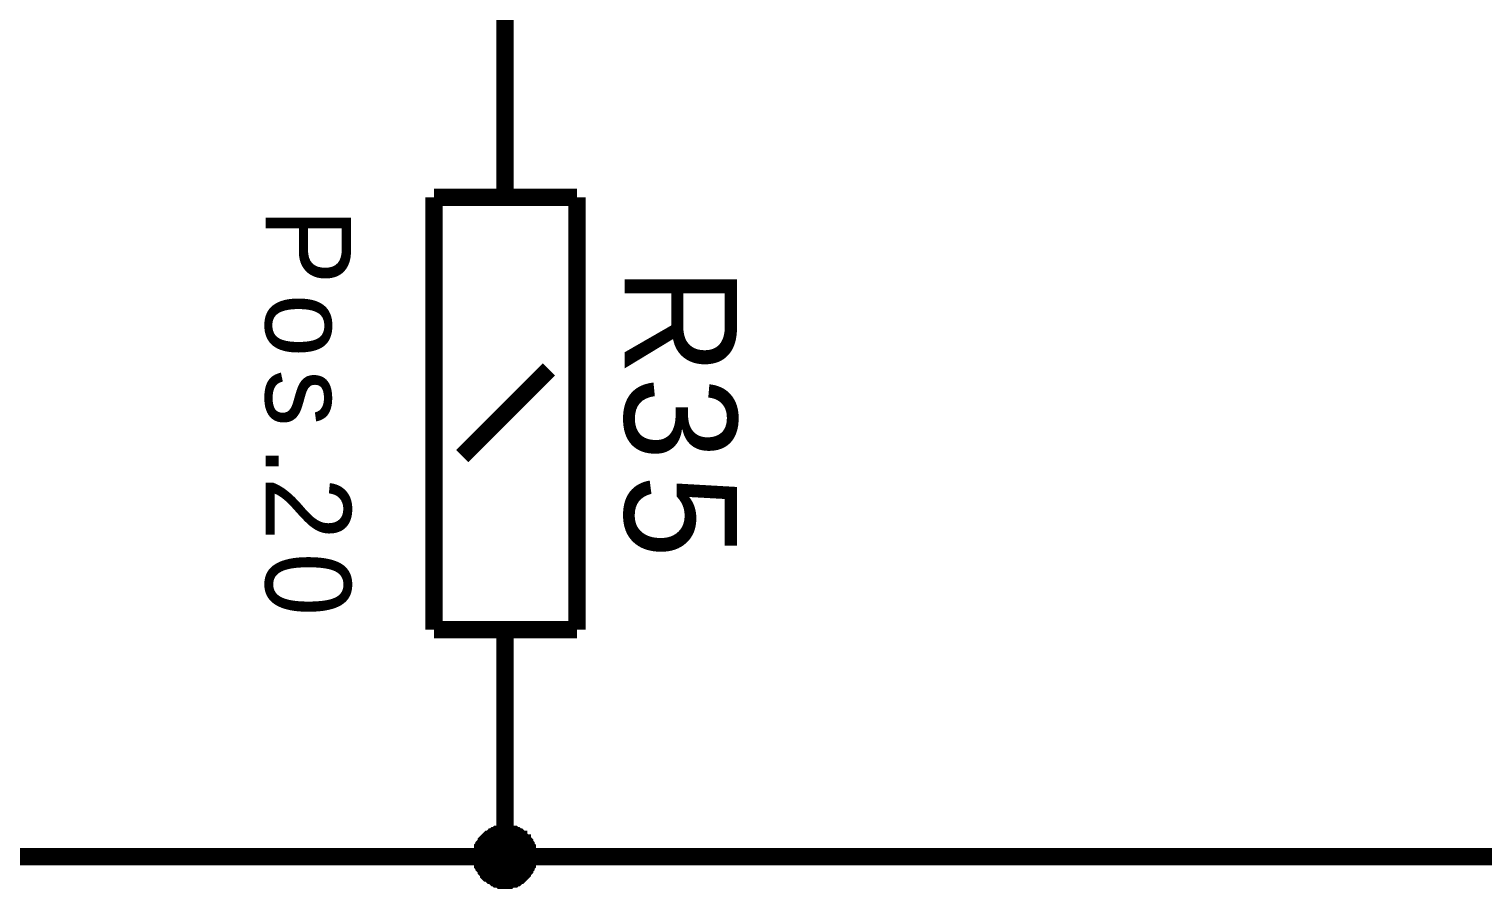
# Model space of a CAD drawing. Header units: millimetres. Extents: x 0 to 20.9, y 0 to 9.5.
# Drawn here: x 16.675 to 17.669, y 2.077 to 2.665 of the extents above; entities that cross this region are included whole.
import ezdxf

# ---------------------------------------------------------------- set-up
doc = ezdxf.new("R2010")
doc.units = ezdxf.units.MM
doc.header["$MEASUREMENT"] = 0
doc.layers.add('Sheet', color=255, linetype='Continuous')

msp = doc.modelspace()

# ---------------------------------------------------------------- linework, layer by layer
at = {"layer": 'Sheet'}
for points, const_width in [([(17, 2.80606), (17, 2.69996), (17, 2.59972)], 0.0118), ([(17, 2.55043), (17, 2.59972)], 0.0118), ([(16.95155, 2.2547), (16.95155, 2.55043)], 0.0118), ([(16.95155, 2.55043), (17.04929, 2.55043)], 0.0118), ([(17.04929, 2.55043), (17.04929, 2.2547)], 0.0118), ([(17.03007, 2.43264), (16.97076, 2.37333)], 0.0118), ([(17.04929, 2.2547), (16.95155, 2.2547)], 0.0118), ([(17, 2.25554), (17, 2.20625)], 0.0118), ([(1.00079, 2.20625), (1.00079, 2.09932), (2.00074, 2.09932), (3.00069, 2.09932), (4.00064, 2.09932), (5.00059, 2.09932), (6.00054, 2.09932), (7.00049, 2.09932), (8.00044, 2.09932), (9.00039, 2.09932), (10.00034, 2.09932), (11.00029, 2.09932), (12.00025, 2.09932), (13.0002, 2.09932), (14.00015, 2.09932), (15.0001, 2.09932), (16.00005, 2.09932), (17, 2.09932), (17.99995, 2.09932), (17.99995, 2.20625)], 0.0118), ([(17, 2.20625), (17, 2.09932)], 0.0118), ([(16.97995, 2.09932), (16.97995, 2.10016), (16.97995, 2.10183), (16.97995, 2.10266), (16.97995, 2.1035), (16.98079, 2.10434), (16.98079, 2.10517), (16.98079, 2.10684), (16.98162, 2.10768), (16.98162, 2.10851), (16.98246, 2.10935), (16.98329, 2.11018), (16.98329, 2.11102), (16.98413, 2.11185), (16.98496, 2.11269), (16.98496, 2.11269), (16.9858, 2.11352), (16.98663, 2.11436), (16.98747, 2.1152), (16.9883, 2.1152), (16.98914, 2.11603), (16.98997, 2.11687), (16.99081, 2.11687), (16.99165, 2.1177), (16.99248, 2.1177), (16.99332, 2.11854), (16.99415, 2.11854), (16.99499, 2.11854), (16.99582, 2.11937), (16.99666, 2.11937), (16.99833, 2.11937), (16.99916, 2.11937), (17, 2.11937)], 0.0039), ([(16.97995, 2.09932), (16.97995, 2.10016), (16.97995, 2.10183), (16.97995, 2.10266), (16.97995, 2.1035), (16.98079, 2.10434), (16.98079, 2.10517), (16.98079, 2.10684), (16.98162, 2.10768), (16.98162, 2.10851), (16.98246, 2.10935), (16.98329, 2.11018), (16.98329, 2.11102), (16.98413, 2.11185), (16.98496, 2.11269), (16.98496, 2.11269), (16.9858, 2.11352), (16.98663, 2.11436), (16.98747, 2.1152), (16.9883, 2.1152), (16.98914, 2.11603), (16.98997, 2.11687), (16.99081, 2.11687), (16.99165, 2.1177), (16.99248, 2.1177), (16.99332, 2.11854), (16.99415, 2.11854), (16.99499, 2.11854), (16.99582, 2.11937), (16.99666, 2.11937), (16.99833, 2.11937), (16.99916, 2.11937), (17, 2.11937)], 0.0039), ([(16.97995, 2.09932), (16.97995, 2.10016), (16.97995, 2.10183), (16.97995, 2.10266), (16.97995, 2.1035), (16.98079, 2.10434), (16.98079, 2.10517), (16.98079, 2.10684), (16.98162, 2.10768), (16.98162, 2.10851), (16.98246, 2.10935), (16.98329, 2.11018), (16.98329, 2.11102), (16.98413, 2.11185), (16.98496, 2.11269), (16.98496, 2.11269), (16.9858, 2.11352), (16.98663, 2.11436), (16.98747, 2.1152), (16.9883, 2.1152), (16.98914, 2.11603), (16.98997, 2.11687), (16.99081, 2.11687), (16.99165, 2.1177), (16.99248, 2.1177), (16.99332, 2.11854), (16.99415, 2.11854), (16.99499, 2.11854), (16.99582, 2.11937), (16.99666, 2.11937), (16.99833, 2.11937), (16.99916, 2.11937), (17, 2.11937)], 0.0039), ([(16.97995, 2.09932), (16.97995, 2.10016), (16.97995, 2.10183), (16.97995, 2.10266), (16.97995, 2.1035), (16.98079, 2.10434), (16.98079, 2.10517), (16.98079, 2.10684), (16.98162, 2.10768), (16.98162, 2.10851), (16.98246, 2.10935), (16.98329, 2.11018), (16.98329, 2.11102), (16.98413, 2.11185), (16.98496, 2.11269), (16.98496, 2.11269), (16.9858, 2.11352), (16.98663, 2.11436), (16.98747, 2.1152), (16.9883, 2.1152), (16.98914, 2.11603), (16.98997, 2.11687), (16.99081, 2.11687), (16.99165, 2.1177), (16.99248, 2.1177), (16.99332, 2.11854), (16.99415, 2.11854), (16.99499, 2.11854), (16.99582, 2.11937), (16.99666, 2.11937), (16.99833, 2.11937), (16.99916, 2.11937), (17, 2.11937)], 0.0039), ([(16.97995, 2.09932), (16.97995, 2.10016), (16.97995, 2.10183), (16.97995, 2.10266), (16.97995, 2.1035), (16.98079, 2.10434), (16.98079, 2.10517), (16.98079, 2.10684), (16.98162, 2.10768), (16.98162, 2.10851), (16.98246, 2.10935), (16.98329, 2.11018), (16.98329, 2.11102), (16.98413, 2.11185), (16.98496, 2.11269), (16.98496, 2.11269), (16.9858, 2.11352), (16.98663, 2.11436), (16.98747, 2.1152), (16.9883, 2.1152), (16.98914, 2.11603), (16.98997, 2.11687), (16.99081, 2.11687), (16.99165, 2.1177), (16.99248, 2.1177), (16.99332, 2.11854), (16.99415, 2.11854), (16.99499, 2.11854), (16.99582, 2.11937), (16.99666, 2.11937), (16.99833, 2.11937), (16.99916, 2.11937), (17, 2.11937)], 0.0039), ([(16.97995, 2.09932), (16.97995, 2.10016), (16.97995, 2.10183), (16.97995, 2.10266), (16.97995, 2.1035), (16.98079, 2.10434), (16.98079, 2.10517), (16.98079, 2.10684), (16.98162, 2.10768), (16.98162, 2.10851), (16.98246, 2.10935), (16.98329, 2.11018), (16.98329, 2.11102), (16.98413, 2.11185), (16.98496, 2.11269), (16.98496, 2.11269), (16.9858, 2.11352), (16.98663, 2.11436), (16.98747, 2.1152), (16.9883, 2.1152), (16.98914, 2.11603), (16.98997, 2.11687), (16.99081, 2.11687), (16.99165, 2.1177), (16.99248, 2.1177), (16.99332, 2.11854), (16.99415, 2.11854), (16.99499, 2.11854), (16.99582, 2.11937), (16.99666, 2.11937), (16.99833, 2.11937), (16.99916, 2.11937), (17, 2.11937)], 0.0039), ([(16.97995, 2.09932), (16.97995, 2.10016), (16.97995, 2.10183), (16.97995, 2.10266), (16.97995, 2.1035), (16.98079, 2.10434), (16.98079, 2.10517), (16.98079, 2.10684), (16.98162, 2.10768), (16.98162, 2.10851), (16.98246, 2.10935), (16.98329, 2.11018), (16.98329, 2.11102), (16.98413, 2.11185), (16.98496, 2.11269), (16.98496, 2.11269), (16.9858, 2.11352), (16.98663, 2.11436), (16.98747, 2.1152), (16.9883, 2.1152), (16.98914, 2.11603), (16.98997, 2.11687), (16.99081, 2.11687), (16.99165, 2.1177), (16.99248, 2.1177), (16.99332, 2.11854), (16.99415, 2.11854), (16.99499, 2.11854), (16.99582, 2.11937), (16.99666, 2.11937), (16.99833, 2.11937), (16.99916, 2.11937), (17, 2.11937)], 0.0039), ([(16.97995, 2.09932), (16.97995, 2.10016), (16.97995, 2.10183), (16.97995, 2.10266), (16.97995, 2.1035), (16.98079, 2.10434), (16.98079, 2.10517), (16.98079, 2.10684), (16.98162, 2.10768), (16.98162, 2.10851), (16.98246, 2.10935), (16.98329, 2.11018), (16.98329, 2.11102), (16.98413, 2.11185), (16.98496, 2.11269), (16.98496, 2.11269), (16.9858, 2.11352), (16.98663, 2.11436), (16.98747, 2.1152), (16.9883, 2.1152), (16.98914, 2.11603), (16.98997, 2.11687), (16.99081, 2.11687), (16.99165, 2.1177), (16.99248, 2.1177), (16.99332, 2.11854), (16.99415, 2.11854), (16.99499, 2.11854), (16.99582, 2.11937), (16.99666, 2.11937), (16.99833, 2.11937), (16.99916, 2.11937), (17, 2.11937)], 0.0039), ([(17, 2.11937), (17, 2.11937)], 0.0039), ([(17, 2.11937), (17.00083, 2.11937), (17.00251, 2.11937), (17.00334, 2.11937), (17.00418, 2.11937), (17.00501, 2.11854), (17.00585, 2.11854), (17.00752, 2.11854), (17.00835, 2.1177), (17.00919, 2.1177), (17.01002, 2.11687), (17.01086, 2.11687), (17.01169, 2.11603), (17.01253, 2.1152), (17.01337, 2.1152), (17.01337, 2.11436), (17.0142, 2.11352), (17.01504, 2.11269), (17.01587, 2.11269), (17.01587, 2.11185), (17.01671, 2.11102), (17.01754, 2.11018), (17.01754, 2.10935), (17.01838, 2.10851), (17.01838, 2.10768), (17.01921, 2.10684), (17.01921, 2.10517), (17.01921, 2.10434), (17.02005, 2.1035), (17.02005, 2.10266), (17.02005, 2.10183), (17.02005, 2.10016), (17.02005, 2.09932)], 0.0039), ([(17, 2.11937), (17, 2.11937)], 0.0039), ([(17, 2.11937), (17.00083, 2.11937), (17.00251, 2.11937), (17.00334, 2.11937), (17.00418, 2.11937), (17.00501, 2.11854), (17.00585, 2.11854), (17.00752, 2.11854), (17.00835, 2.1177), (17.00919, 2.1177), (17.01002, 2.11687), (17.01086, 2.11687), (17.01169, 2.11603), (17.01253, 2.1152), (17.01337, 2.1152), (17.01337, 2.11436), (17.0142, 2.11352), (17.01504, 2.11269), (17.01587, 2.11269), (17.01587, 2.11185), (17.01671, 2.11102), (17.01754, 2.11018), (17.01754, 2.10935), (17.01838, 2.10851), (17.01838, 2.10768), (17.01921, 2.10684), (17.01921, 2.10517), (17.01921, 2.10434), (17.02005, 2.1035), (17.02005, 2.10266), (17.02005, 2.10183), (17.02005, 2.10016), (17.02005, 2.09932)], 0.0039), ([(17, 2.11937), (17, 2.11937)], 0.0039), ([(17, 2.11937), (17.00083, 2.11937), (17.00251, 2.11937), (17.00334, 2.11937), (17.00418, 2.11937), (17.00501, 2.11854), (17.00585, 2.11854), (17.00752, 2.11854), (17.00835, 2.1177), (17.00919, 2.1177), (17.01002, 2.11687), (17.01086, 2.11687), (17.01169, 2.11603), (17.01253, 2.1152), (17.01337, 2.1152), (17.01337, 2.11436), (17.0142, 2.11352), (17.01504, 2.11269), (17.01587, 2.11269), (17.01587, 2.11185), (17.01671, 2.11102), (17.01754, 2.11018), (17.01754, 2.10935), (17.01838, 2.10851), (17.01838, 2.10768), (17.01921, 2.10684), (17.01921, 2.10517), (17.01921, 2.10434), (17.02005, 2.1035), (17.02005, 2.10266), (17.02005, 2.10183), (17.02005, 2.10016), (17.02005, 2.09932)], 0.0039), ([(17, 2.11937), (17, 2.11937)], 0.0039), ([(17, 2.11937), (17.00083, 2.11937), (17.00251, 2.11937), (17.00334, 2.11937), (17.00418, 2.11937), (17.00501, 2.11854), (17.00585, 2.11854), (17.00752, 2.11854), (17.00835, 2.1177), (17.00919, 2.1177), (17.01002, 2.11687), (17.01086, 2.11687), (17.01169, 2.11603), (17.01253, 2.1152), (17.01337, 2.1152), (17.01337, 2.11436), (17.0142, 2.11352), (17.01504, 2.11269), (17.01587, 2.11269), (17.01587, 2.11185), (17.01671, 2.11102), (17.01754, 2.11018), (17.01754, 2.10935), (17.01838, 2.10851), (17.01838, 2.10768), (17.01921, 2.10684), (17.01921, 2.10517), (17.01921, 2.10434), (17.02005, 2.1035), (17.02005, 2.10266), (17.02005, 2.10183), (17.02005, 2.10016), (17.02005, 2.09932)], 0.0039), ([(17, 2.11937), (17, 2.11937)], 0.0039), ([(17, 2.11937), (17.00083, 2.11937), (17.00251, 2.11937), (17.00334, 2.11937), (17.00418, 2.11937), (17.00501, 2.11854), (17.00585, 2.11854), (17.00752, 2.11854), (17.00835, 2.1177), (17.00919, 2.1177), (17.01002, 2.11687), (17.01086, 2.11687), (17.01169, 2.11603), (17.01253, 2.1152), (17.01337, 2.1152), (17.01337, 2.11436), (17.0142, 2.11352), (17.01504, 2.11269), (17.01587, 2.11269), (17.01587, 2.11185), (17.01671, 2.11102), (17.01754, 2.11018), (17.01754, 2.10935), (17.01838, 2.10851), (17.01838, 2.10768), (17.01921, 2.10684), (17.01921, 2.10517), (17.01921, 2.10434), (17.02005, 2.1035), (17.02005, 2.10266), (17.02005, 2.10183), (17.02005, 2.10016), (17.02005, 2.09932)], 0.0039), ([(17, 2.11937), (17, 2.11937)], 0.0039), ([(17, 2.11937), (17.00083, 2.11937), (17.00251, 2.11937), (17.00334, 2.11937), (17.00418, 2.11937), (17.00501, 2.11854), (17.00585, 2.11854), (17.00752, 2.11854), (17.00835, 2.1177), (17.00919, 2.1177), (17.01002, 2.11687), (17.01086, 2.11687), (17.01169, 2.11603), (17.01253, 2.1152), (17.01337, 2.1152), (17.01337, 2.11436), (17.0142, 2.11352), (17.01504, 2.11269), (17.01587, 2.11269), (17.01587, 2.11185), (17.01671, 2.11102), (17.01754, 2.11018), (17.01754, 2.10935), (17.01838, 2.10851), (17.01838, 2.10768), (17.01921, 2.10684), (17.01921, 2.10517), (17.01921, 2.10434), (17.02005, 2.1035), (17.02005, 2.10266), (17.02005, 2.10183), (17.02005, 2.10016), (17.02005, 2.09932)], 0.0039), ([(17, 2.11937), (17, 2.11937)], 0.0039), ([(17, 2.11937), (17.00083, 2.11937), (17.00251, 2.11937), (17.00334, 2.11937), (17.00418, 2.11937), (17.00501, 2.11854), (17.00585, 2.11854), (17.00752, 2.11854), (17.00835, 2.1177), (17.00919, 2.1177), (17.01002, 2.11687), (17.01086, 2.11687), (17.01169, 2.11603), (17.01253, 2.1152), (17.01337, 2.1152), (17.01337, 2.11436), (17.0142, 2.11352), (17.01504, 2.11269), (17.01587, 2.11269), (17.01587, 2.11185), (17.01671, 2.11102), (17.01754, 2.11018), (17.01754, 2.10935), (17.01838, 2.10851), (17.01838, 2.10768), (17.01921, 2.10684), (17.01921, 2.10517), (17.01921, 2.10434), (17.02005, 2.1035), (17.02005, 2.10266), (17.02005, 2.10183), (17.02005, 2.10016), (17.02005, 2.09932)], 0.0039), ([(17, 2.11937), (17, 2.11937)], 0.0039), ([(17, 2.11937), (17.00083, 2.11937), (17.00251, 2.11937), (17.00334, 2.11937), (17.00418, 2.11937), (17.00501, 2.11854), (17.00585, 2.11854), (17.00752, 2.11854), (17.00835, 2.1177), (17.00919, 2.1177), (17.01002, 2.11687), (17.01086, 2.11687), (17.01169, 2.11603), (17.01253, 2.1152), (17.01337, 2.1152), (17.01337, 2.11436), (17.0142, 2.11352), (17.01504, 2.11269), (17.01587, 2.11269), (17.01587, 2.11185), (17.01671, 2.11102), (17.01754, 2.11018), (17.01754, 2.10935), (17.01838, 2.10851), (17.01838, 2.10768), (17.01921, 2.10684), (17.01921, 2.10517), (17.01921, 2.10434), (17.02005, 2.1035), (17.02005, 2.10266), (17.02005, 2.10183), (17.02005, 2.10016), (17.02005, 2.09932)], 0.0039), ([(17, 2.07927), (16.99916, 2.07927), (16.99833, 2.07927), (16.99666, 2.07927), (16.99582, 2.07927), (16.99499, 2.08011), (16.99415, 2.08011), (16.99332, 2.08011), (16.99248, 2.08094), (16.99165, 2.08094), (16.99081, 2.08178), (16.98997, 2.08262), (16.98914, 2.08262), (16.9883, 2.08345), (16.98747, 2.08429), (16.98663, 2.08429), (16.9858, 2.08512), (16.98496, 2.08596), (16.98496, 2.08679), (16.98413, 2.08763), (16.98329, 2.08846), (16.98329, 2.0893), (16.98246, 2.09013), (16.98162, 2.09097), (16.98162, 2.0918), (16.98079, 2.09264), (16.98079, 2.09348), (16.98079, 2.09431), (16.97995, 2.09515), (16.97995, 2.09598), (16.97995, 2.09765), (16.97995, 2.09849), (16.97995, 2.09932)], 0.0039), ([(16.97995, 2.09932), (16.97995, 2.09932)], 0.0039), ([(17, 2.07927), (16.99916, 2.07927), (16.99833, 2.07927), (16.99666, 2.07927), (16.99582, 2.07927), (16.99499, 2.08011), (16.99415, 2.08011), (16.99332, 2.08011), (16.99248, 2.08094), (16.99165, 2.08094), (16.99081, 2.08178), (16.98997, 2.08262), (16.98914, 2.08262), (16.9883, 2.08345), (16.98747, 2.08429), (16.98663, 2.08429), (16.9858, 2.08512), (16.98496, 2.08596), (16.98496, 2.08679), (16.98413, 2.08763), (16.98329, 2.08846), (16.98329, 2.0893), (16.98246, 2.09013), (16.98162, 2.09097), (16.98162, 2.0918), (16.98079, 2.09264), (16.98079, 2.09348), (16.98079, 2.09431), (16.97995, 2.09515), (16.97995, 2.09598), (16.97995, 2.09765), (16.97995, 2.09849), (16.97995, 2.09932)], 0.0039), ([(16.97995, 2.09932), (16.97995, 2.09932)], 0.0039), ([(17, 2.07927), (16.99916, 2.07927), (16.99833, 2.07927), (16.99666, 2.07927), (16.99582, 2.07927), (16.99499, 2.08011), (16.99415, 2.08011), (16.99332, 2.08011), (16.99248, 2.08094), (16.99165, 2.08094), (16.99081, 2.08178), (16.98997, 2.08262), (16.98914, 2.08262), (16.9883, 2.08345), (16.98747, 2.08429), (16.98663, 2.08429), (16.9858, 2.08512), (16.98496, 2.08596), (16.98496, 2.08679), (16.98413, 2.08763), (16.98329, 2.08846), (16.98329, 2.0893), (16.98246, 2.09013), (16.98162, 2.09097), (16.98162, 2.0918), (16.98079, 2.09264), (16.98079, 2.09348), (16.98079, 2.09431), (16.97995, 2.09515), (16.97995, 2.09598), (16.97995, 2.09765), (16.97995, 2.09849), (16.97995, 2.09932)], 0.0039), ([(16.97995, 2.09932), (16.97995, 2.09932)], 0.0039), ([(17, 2.07927), (16.99916, 2.07927), (16.99833, 2.07927), (16.99666, 2.07927), (16.99582, 2.07927), (16.99499, 2.08011), (16.99415, 2.08011), (16.99332, 2.08011), (16.99248, 2.08094), (16.99165, 2.08094), (16.99081, 2.08178), (16.98997, 2.08262), (16.98914, 2.08262), (16.9883, 2.08345), (16.98747, 2.08429), (16.98663, 2.08429), (16.9858, 2.08512), (16.98496, 2.08596), (16.98496, 2.08679), (16.98413, 2.08763), (16.98329, 2.08846), (16.98329, 2.0893), (16.98246, 2.09013), (16.98162, 2.09097), (16.98162, 2.0918), (16.98079, 2.09264), (16.98079, 2.09348), (16.98079, 2.09431), (16.97995, 2.09515), (16.97995, 2.09598), (16.97995, 2.09765), (16.97995, 2.09849), (16.97995, 2.09932)], 0.0039), ([(16.97995, 2.09932), (16.97995, 2.09932)], 0.0039), ([(17, 2.07927), (16.99916, 2.07927), (16.99833, 2.07927), (16.99666, 2.07927), (16.99582, 2.07927), (16.99499, 2.08011), (16.99415, 2.08011), (16.99332, 2.08011), (16.99248, 2.08094), (16.99165, 2.08094), (16.99081, 2.08178), (16.98997, 2.08262), (16.98914, 2.08262), (16.9883, 2.08345), (16.98747, 2.08429), (16.98663, 2.08429), (16.9858, 2.08512), (16.98496, 2.08596), (16.98496, 2.08679), (16.98413, 2.08763), (16.98329, 2.08846), (16.98329, 2.0893), (16.98246, 2.09013), (16.98162, 2.09097), (16.98162, 2.0918), (16.98079, 2.09264), (16.98079, 2.09348), (16.98079, 2.09431), (16.97995, 2.09515), (16.97995, 2.09598), (16.97995, 2.09765), (16.97995, 2.09849), (16.97995, 2.09932)], 0.0039), ([(16.97995, 2.09932), (16.97995, 2.09932)], 0.0039), ([(17, 2.07927), (16.99916, 2.07927), (16.99833, 2.07927), (16.99666, 2.07927), (16.99582, 2.07927), (16.99499, 2.08011), (16.99415, 2.08011), (16.99332, 2.08011), (16.99248, 2.08094), (16.99165, 2.08094), (16.99081, 2.08178), (16.98997, 2.08262), (16.98914, 2.08262), (16.9883, 2.08345), (16.98747, 2.08429), (16.98663, 2.08429), (16.9858, 2.08512), (16.98496, 2.08596), (16.98496, 2.08679), (16.98413, 2.08763), (16.98329, 2.08846), (16.98329, 2.0893), (16.98246, 2.09013), (16.98162, 2.09097), (16.98162, 2.0918), (16.98079, 2.09264), (16.98079, 2.09348), (16.98079, 2.09431), (16.97995, 2.09515), (16.97995, 2.09598), (16.97995, 2.09765), (16.97995, 2.09849), (16.97995, 2.09932)], 0.0039), ([(16.97995, 2.09932), (16.97995, 2.09932)], 0.0039), ([(17, 2.07927), (16.99916, 2.07927), (16.99833, 2.07927), (16.99666, 2.07927), (16.99582, 2.07927), (16.99499, 2.08011), (16.99415, 2.08011), (16.99332, 2.08011), (16.99248, 2.08094), (16.99165, 2.08094), (16.99081, 2.08178), (16.98997, 2.08262), (16.98914, 2.08262), (16.9883, 2.08345), (16.98747, 2.08429), (16.98663, 2.08429), (16.9858, 2.08512), (16.98496, 2.08596), (16.98496, 2.08679), (16.98413, 2.08763), (16.98329, 2.08846), (16.98329, 2.0893), (16.98246, 2.09013), (16.98162, 2.09097), (16.98162, 2.0918), (16.98079, 2.09264), (16.98079, 2.09348), (16.98079, 2.09431), (16.97995, 2.09515), (16.97995, 2.09598), (16.97995, 2.09765), (16.97995, 2.09849), (16.97995, 2.09932)], 0.0039), ([(16.97995, 2.09932), (16.97995, 2.09932)], 0.0039), ([(17, 2.07927), (16.99916, 2.07927), (16.99833, 2.07927), (16.99666, 2.07927), (16.99582, 2.07927), (16.99499, 2.08011), (16.99415, 2.08011), (16.99332, 2.08011), (16.99248, 2.08094), (16.99165, 2.08094), (16.99081, 2.08178), (16.98997, 2.08262), (16.98914, 2.08262), (16.9883, 2.08345), (16.98747, 2.08429), (16.98663, 2.08429), (16.9858, 2.08512), (16.98496, 2.08596), (16.98496, 2.08679), (16.98413, 2.08763), (16.98329, 2.08846), (16.98329, 2.0893), (16.98246, 2.09013), (16.98162, 2.09097), (16.98162, 2.0918), (16.98079, 2.09264), (16.98079, 2.09348), (16.98079, 2.09431), (16.97995, 2.09515), (16.97995, 2.09598), (16.97995, 2.09765), (16.97995, 2.09849), (16.97995, 2.09932)], 0.0039), ([(16.97995, 2.09932), (16.97995, 2.09932)], 0.0039), ([(17.02005, 2.09932), (17.02005, 2.09849), (17.02005, 2.09765), (17.02005, 2.09598), (17.02005, 2.09515), (17.01921, 2.09431), (17.01921, 2.09348), (17.01921, 2.09264), (17.01838, 2.0918), (17.01838, 2.09097), (17.01754, 2.09013), (17.01754, 2.0893), (17.01671, 2.08846), (17.01587, 2.08763), (17.01587, 2.08679), (17.01504, 2.08596), (17.0142, 2.08512), (17.01337, 2.08429), (17.01337, 2.08429), (17.01253, 2.08345), (17.01169, 2.08262), (17.01086, 2.08262), (17.01002, 2.08178), (17.00919, 2.08094), (17.00835, 2.08094), (17.00752, 2.08011), (17.00585, 2.08011), (17.00501, 2.08011), (17.00418, 2.07927), (17.00334, 2.07927), (17.00251, 2.07927), (17.00083, 2.07927), (17, 2.07927)], 0.0039), ([(17.02005, 2.09932), (17.02005, 2.09849), (17.02005, 2.09765), (17.02005, 2.09598), (17.02005, 2.09515), (17.01921, 2.09431), (17.01921, 2.09348), (17.01921, 2.09264), (17.01838, 2.0918), (17.01838, 2.09097), (17.01754, 2.09013), (17.01754, 2.0893), (17.01671, 2.08846), (17.01587, 2.08763), (17.01587, 2.08679), (17.01504, 2.08596), (17.0142, 2.08512), (17.01337, 2.08429), (17.01337, 2.08429), (17.01253, 2.08345), (17.01169, 2.08262), (17.01086, 2.08262), (17.01002, 2.08178), (17.00919, 2.08094), (17.00835, 2.08094), (17.00752, 2.08011), (17.00585, 2.08011), (17.00501, 2.08011), (17.00418, 2.07927), (17.00334, 2.07927), (17.00251, 2.07927), (17.00083, 2.07927), (17, 2.07927)], 0.0039), ([(17.02005, 2.09932), (17.02005, 2.09849), (17.02005, 2.09765), (17.02005, 2.09598), (17.02005, 2.09515), (17.01921, 2.09431), (17.01921, 2.09348), (17.01921, 2.09264), (17.01838, 2.0918), (17.01838, 2.09097), (17.01754, 2.09013), (17.01754, 2.0893), (17.01671, 2.08846), (17.01587, 2.08763), (17.01587, 2.08679), (17.01504, 2.08596), (17.0142, 2.08512), (17.01337, 2.08429), (17.01337, 2.08429), (17.01253, 2.08345), (17.01169, 2.08262), (17.01086, 2.08262), (17.01002, 2.08178), (17.00919, 2.08094), (17.00835, 2.08094), (17.00752, 2.08011), (17.00585, 2.08011), (17.00501, 2.08011), (17.00418, 2.07927), (17.00334, 2.07927), (17.00251, 2.07927), (17.00083, 2.07927), (17, 2.07927)], 0.0039), ([(17.02005, 2.09932), (17.02005, 2.09849), (17.02005, 2.09765), (17.02005, 2.09598), (17.02005, 2.09515), (17.01921, 2.09431), (17.01921, 2.09348), (17.01921, 2.09264), (17.01838, 2.0918), (17.01838, 2.09097), (17.01754, 2.09013), (17.01754, 2.0893), (17.01671, 2.08846), (17.01587, 2.08763), (17.01587, 2.08679), (17.01504, 2.08596), (17.0142, 2.08512), (17.01337, 2.08429), (17.01337, 2.08429), (17.01253, 2.08345), (17.01169, 2.08262), (17.01086, 2.08262), (17.01002, 2.08178), (17.00919, 2.08094), (17.00835, 2.08094), (17.00752, 2.08011), (17.00585, 2.08011), (17.00501, 2.08011), (17.00418, 2.07927), (17.00334, 2.07927), (17.00251, 2.07927), (17.00083, 2.07927), (17, 2.07927)], 0.0039), ([(17.02005, 2.09932), (17.02005, 2.09849), (17.02005, 2.09765), (17.02005, 2.09598), (17.02005, 2.09515), (17.01921, 2.09431), (17.01921, 2.09348), (17.01921, 2.09264), (17.01838, 2.0918), (17.01838, 2.09097), (17.01754, 2.09013), (17.01754, 2.0893), (17.01671, 2.08846), (17.01587, 2.08763), (17.01587, 2.08679), (17.01504, 2.08596), (17.0142, 2.08512), (17.01337, 2.08429), (17.01337, 2.08429), (17.01253, 2.08345), (17.01169, 2.08262), (17.01086, 2.08262), (17.01002, 2.08178), (17.00919, 2.08094), (17.00835, 2.08094), (17.00752, 2.08011), (17.00585, 2.08011), (17.00501, 2.08011), (17.00418, 2.07927), (17.00334, 2.07927), (17.00251, 2.07927), (17.00083, 2.07927), (17, 2.07927)], 0.0039), ([(17.02005, 2.09932), (17.02005, 2.09849), (17.02005, 2.09765), (17.02005, 2.09598), (17.02005, 2.09515), (17.01921, 2.09431), (17.01921, 2.09348), (17.01921, 2.09264), (17.01838, 2.0918), (17.01838, 2.09097), (17.01754, 2.09013), (17.01754, 2.0893), (17.01671, 2.08846), (17.01587, 2.08763), (17.01587, 2.08679), (17.01504, 2.08596), (17.0142, 2.08512), (17.01337, 2.08429), (17.01337, 2.08429), (17.01253, 2.08345), (17.01169, 2.08262), (17.01086, 2.08262), (17.01002, 2.08178), (17.00919, 2.08094), (17.00835, 2.08094), (17.00752, 2.08011), (17.00585, 2.08011), (17.00501, 2.08011), (17.00418, 2.07927), (17.00334, 2.07927), (17.00251, 2.07927), (17.00083, 2.07927), (17, 2.07927)], 0.0039), ([(17.02005, 2.09932), (17.02005, 2.09849), (17.02005, 2.09765), (17.02005, 2.09598), (17.02005, 2.09515), (17.01921, 2.09431), (17.01921, 2.09348), (17.01921, 2.09264), (17.01838, 2.0918), (17.01838, 2.09097), (17.01754, 2.09013), (17.01754, 2.0893), (17.01671, 2.08846), (17.01587, 2.08763), (17.01587, 2.08679), (17.01504, 2.08596), (17.0142, 2.08512), (17.01337, 2.08429), (17.01337, 2.08429), (17.01253, 2.08345), (17.01169, 2.08262), (17.01086, 2.08262), (17.01002, 2.08178), (17.00919, 2.08094), (17.00835, 2.08094), (17.00752, 2.08011), (17.00585, 2.08011), (17.00501, 2.08011), (17.00418, 2.07927), (17.00334, 2.07927), (17.00251, 2.07927), (17.00083, 2.07927), (17, 2.07927)], 0.0039), ([(17.02005, 2.09932), (17.02005, 2.09849), (17.02005, 2.09765), (17.02005, 2.09598), (17.02005, 2.09515), (17.01921, 2.09431), (17.01921, 2.09348), (17.01921, 2.09264), (17.01838, 2.0918), (17.01838, 2.09097), (17.01754, 2.09013), (17.01754, 2.0893), (17.01671, 2.08846), (17.01587, 2.08763), (17.01587, 2.08679), (17.01504, 2.08596), (17.0142, 2.08512), (17.01337, 2.08429), (17.01337, 2.08429), (17.01253, 2.08345), (17.01169, 2.08262), (17.01086, 2.08262), (17.01002, 2.08178), (17.00919, 2.08094), (17.00835, 2.08094), (17.00752, 2.08011), (17.00585, 2.08011), (17.00501, 2.08011), (17.00418, 2.07927), (17.00334, 2.07927), (17.00251, 2.07927), (17.00083, 2.07927), (17, 2.07927)], 0.0039), ([(17.02005, 2.09932), (17.02005, 2.09932), (17.02005, 2.09932), (17.02005, 2.09932), (17.02005, 2.09932), (17.02005, 2.09932), (17.02005, 2.09932), (17.02005, 2.09932), (17.02005, 2.09932), (17.02005, 2.09932), (17.02005, 2.09932), (17.02005, 2.09932), (17.02005, 2.09932), (17.02005, 2.09932), (17.02005, 2.09932), (17.02005, 2.09932), (17.02005, 2.09932), (17.02005, 2.09932), (17.02005, 2.09932), (17.02005, 2.09932), (17.02005, 2.09932), (17.02005, 2.09932), (17.02005, 2.09932), (17.02005, 2.09932), (17.02005, 2.09932), (17.02005, 2.09932), (17.02005, 2.09932), (17.02005, 2.09932), (17.02005, 2.09932), (17.02005, 2.09932), (17.02005, 2.09932), (17.02005, 2.09932), (17.02005, 2.09932)], 0.0039), ([(17.02005, 2.09932), (17.02005, 2.09932)], 0.0039), ([(17.02005, 2.09932), (17.02005, 2.09932), (17.02005, 2.09932), (17.02005, 2.09932), (17.02005, 2.09932), (17.02005, 2.09932), (17.02005, 2.09932), (17.02005, 2.09932), (17.02005, 2.09932), (17.02005, 2.09932), (17.02005, 2.09932), (17.02005, 2.09932), (17.02005, 2.09932), (17.02005, 2.09932), (17.02005, 2.09932), (17.02005, 2.09932), (17.02005, 2.09932), (17.02005, 2.09932), (17.02005, 2.09932), (17.02005, 2.09932), (17.02005, 2.09932), (17.02005, 2.09932), (17.02005, 2.09932), (17.02005, 2.09932), (17.02005, 2.09932), (17.02005, 2.09932), (17.02005, 2.09932), (17.02005, 2.09932), (17.02005, 2.09932), (17.02005, 2.09932), (17.02005, 2.09932), (17.02005, 2.09932), (17.02005, 2.09932)], 0.0039), ([(17.02005, 2.09932), (17.02005, 2.09932)], 0.0039), ([(17.02005, 2.09932), (17.02005, 2.09932), (17.02005, 2.09932), (17.02005, 2.09932), (17.02005, 2.09932), (17.02005, 2.09932), (17.02005, 2.09932), (17.02005, 2.09932), (17.02005, 2.09932), (17.02005, 2.09932), (17.02005, 2.09932), (17.02005, 2.09932), (17.02005, 2.09932), (17.02005, 2.09932), (17.02005, 2.09932), (17.02005, 2.09932), (17.02005, 2.09932), (17.02005, 2.09932), (17.02005, 2.09932), (17.02005, 2.09932), (17.02005, 2.09932), (17.02005, 2.09932), (17.02005, 2.09932), (17.02005, 2.09932), (17.02005, 2.09932), (17.02005, 2.09932), (17.02005, 2.09932), (17.02005, 2.09932), (17.02005, 2.09932), (17.02005, 2.09932), (17.02005, 2.09932), (17.02005, 2.09932), (17.02005, 2.09932)], 0.0039), ([(17.02005, 2.09932), (17.02005, 2.09932)], 0.0039), ([(17.02005, 2.09932), (17.02005, 2.09932), (17.02005, 2.09932), (17.02005, 2.09932), (17.02005, 2.09932), (17.02005, 2.09932), (17.02005, 2.09932), (17.02005, 2.09932), (17.02005, 2.09932), (17.02005, 2.09932), (17.02005, 2.09932), (17.02005, 2.09932), (17.02005, 2.09932), (17.02005, 2.09932), (17.02005, 2.09932), (17.02005, 2.09932), (17.02005, 2.09932), (17.02005, 2.09932), (17.02005, 2.09932), (17.02005, 2.09932), (17.02005, 2.09932), (17.02005, 2.09932), (17.02005, 2.09932), (17.02005, 2.09932), (17.02005, 2.09932), (17.02005, 2.09932), (17.02005, 2.09932), (17.02005, 2.09932), (17.02005, 2.09932), (17.02005, 2.09932), (17.02005, 2.09932), (17.02005, 2.09932), (17.02005, 2.09932)], 0.0039), ([(17.02005, 2.09932), (17.02005, 2.09932)], 0.0039), ([(17.02005, 2.09932), (17.02005, 2.09932), (17.02005, 2.09932), (17.02005, 2.09932), (17.02005, 2.09932), (17.02005, 2.09932), (17.02005, 2.09932), (17.02005, 2.09932), (17.02005, 2.09932), (17.02005, 2.09932), (17.02005, 2.09932), (17.02005, 2.09932), (17.02005, 2.09932), (17.02005, 2.09932), (17.02005, 2.09932), (17.02005, 2.09932), (17.02005, 2.09932), (17.02005, 2.09932), (17.02005, 2.09932), (17.02005, 2.09932), (17.02005, 2.09932), (17.02005, 2.09932), (17.02005, 2.09932), (17.02005, 2.09932), (17.02005, 2.09932), (17.02005, 2.09932), (17.02005, 2.09932), (17.02005, 2.09932), (17.02005, 2.09932), (17.02005, 2.09932), (17.02005, 2.09932), (17.02005, 2.09932), (17.02005, 2.09932)], 0.0039), ([(17.02005, 2.09932), (17.02005, 2.09932)], 0.0039), ([(17.02005, 2.09932), (17.02005, 2.09932), (17.02005, 2.09932), (17.02005, 2.09932), (17.02005, 2.09932), (17.02005, 2.09932), (17.02005, 2.09932), (17.02005, 2.09932), (17.02005, 2.09932), (17.02005, 2.09932), (17.02005, 2.09932), (17.02005, 2.09932), (17.02005, 2.09932), (17.02005, 2.09932), (17.02005, 2.09932), (17.02005, 2.09932), (17.02005, 2.09932), (17.02005, 2.09932), (17.02005, 2.09932), (17.02005, 2.09932), (17.02005, 2.09932), (17.02005, 2.09932), (17.02005, 2.09932), (17.02005, 2.09932), (17.02005, 2.09932), (17.02005, 2.09932), (17.02005, 2.09932), (17.02005, 2.09932), (17.02005, 2.09932), (17.02005, 2.09932), (17.02005, 2.09932), (17.02005, 2.09932), (17.02005, 2.09932)], 0.0039), ([(17.02005, 2.09932), (17.02005, 2.09932)], 0.0039), ([(17.02005, 2.09932), (17.02005, 2.09932), (17.02005, 2.09932), (17.02005, 2.09932), (17.02005, 2.09932), (17.02005, 2.09932), (17.02005, 2.09932), (17.02005, 2.09932), (17.02005, 2.09932), (17.02005, 2.09932), (17.02005, 2.09932), (17.02005, 2.09932), (17.02005, 2.09932), (17.02005, 2.09932), (17.02005, 2.09932), (17.02005, 2.09932), (17.02005, 2.09932), (17.02005, 2.09932), (17.02005, 2.09932), (17.02005, 2.09932), (17.02005, 2.09932), (17.02005, 2.09932), (17.02005, 2.09932), (17.02005, 2.09932), (17.02005, 2.09932), (17.02005, 2.09932), (17.02005, 2.09932), (17.02005, 2.09932), (17.02005, 2.09932), (17.02005, 2.09932), (17.02005, 2.09932), (17.02005, 2.09932), (17.02005, 2.09932)], 0.0039), ([(17.02005, 2.09932), (17.02005, 2.09932)], 0.0039), ([(17.02005, 2.09932), (17.02005, 2.09932), (17.02005, 2.09932), (17.02005, 2.09932), (17.02005, 2.09932), (17.02005, 2.09932), (17.02005, 2.09932), (17.02005, 2.09932), (17.02005, 2.09932), (17.02005, 2.09932), (17.02005, 2.09932), (17.02005, 2.09932), (17.02005, 2.09932), (17.02005, 2.09932), (17.02005, 2.09932), (17.02005, 2.09932), (17.02005, 2.09932), (17.02005, 2.09932), (17.02005, 2.09932), (17.02005, 2.09932), (17.02005, 2.09932), (17.02005, 2.09932), (17.02005, 2.09932), (17.02005, 2.09932), (17.02005, 2.09932), (17.02005, 2.09932), (17.02005, 2.09932), (17.02005, 2.09932), (17.02005, 2.09932), (17.02005, 2.09932), (17.02005, 2.09932), (17.02005, 2.09932), (17.02005, 2.09932)], 0.0039), ([(17.02005, 2.09932), (17.02005, 2.09932)], 0.0039)]:
    msp.add_lwpolyline(points, dxfattribs=dict(at, const_width=const_width))
at = {"layer": 'Sheet', "const_width": 0.02}
msp.add_lwpolyline([(16.99, 2.1, 1), (17.01, 2.1, 1)], format="xyb", close=True, dxfattribs=at)

# ---------------------------------------------------------------- texts
at = {"layer": 'Sheet'}
for s, height, p in [('P', 0.05848, (16.83626, 2.54291)), ('R', 0.07686, (17.08187, 2.50281)), ('o', 0.05848, (16.83626, 2.48444)), ('s', 0.05848, (16.83626, 2.43264)), ('3', 0.07686, (17.08187, 2.42763)), ('.', 0.05848, (16.83626, 2.38085)), ('5', 0.07686, (17.08187, 2.3608)), ('2', 0.05848, (16.83626, 2.35913)), ('0', 0.05848, (16.83626, 2.30733))]:
    msp.add_text(s, height=height, rotation=270, dxfattribs=at).set_placement(p)

doc.saveas('drawing.dxf')
